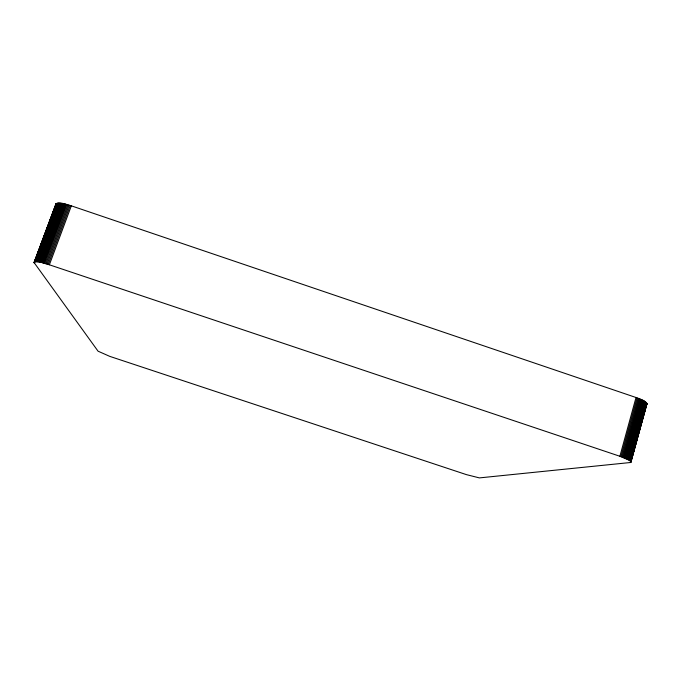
<?xml version="1.0" encoding="UTF-8"?>
<svg xmlns="http://www.w3.org/2000/svg" width="681" height="681" viewBox="0 0 681 681"><rect width="100%" height="100%" fill="white"/><g stroke="black" fill="none" stroke-linecap="round" stroke-linejoin="round"><path stroke-width="1.02" d="M646.941 403.927C645.171 399.968 639.638 399.219 636.02 397.508L71.335 205.841C66.525 204.777 60.635 201.533 55.927 203.951L34.067 262.534L98.055 351.183L109.803 356.384L466.451 474.64L479.398 477.9L630.666 462.493L646.941 403.927L646.695 404.352M631.091 462.058L629.567 460.399L645.528 401.901M630.002 460.679L645.937 402.233M630.359 460.952L646.286 402.556M630.649 461.207L646.558 402.863M630.393 462.586L631.772 457.513M632.326 455.478L633.16 452.431M633.713 450.405L634.547 447.357M636.48 440.241L637.314 437.193M639.808 428.06L640.634 425.012M642.575 417.896L643.409 414.848M630.87 461.454L646.763 403.152M631.015 461.675L646.89 403.424M630.878 462.365L646.95 403.688M629.567 460.399L619.889 456.27L636.02 397.508M620.944 456.636L637.067 397.866M621.966 456.994L638.08 398.24M622.953 457.36L639.05 398.615M623.898 457.717L639.978 398.989M624.8 458.083L640.864 399.364M625.652 458.432L641.706 399.738M626.452 458.781L642.489 400.113M627.192 459.122L643.222 400.488M627.882 459.462L643.885 400.854M628.503 459.786L644.498 401.211M629.074 460.092L645.043 401.56M34.05 262.33C38.706 260.363 44.597 263.836 49.381 264.79L619.889 456.27M55.927 203.951L56.038 205.066M43.584 263.028L64.882 203.968L42.503 262.747M44.452 257.512L63.912 203.747L41.439 262.491M43.397 257.256L62.975 203.559L40.349 262.245M39.26 262.032L61.247 203.279M40.102 262.194L62.09 203.406L42.06 256.958M40.988 262.381L62.975 203.559M41.916 262.602L63.912 203.747M42.894 262.849L64.882 203.968M43.899 263.113L65.895 204.215L45.542 257.793M44.946 263.402L66.934 204.487M46.027 263.717L68.006 204.794M47.125 264.058L69.096 205.117M48.249 264.415L70.211 205.466M49.381 264.79L71.335 205.841M34.067 262.534L56.08 203.738M34.152 262.772L56.302 203.551M34.705 261.768L56.591 203.398M34.314 263.028L37.259 255.171M38 253.204L42.043 242.402M42.784 240.436L43.89 237.49M44.989 234.536L46.095 231.591M49.041 223.734L50.888 218.822M53.092 212.932L55.672 206.054M35.046 261.7L56.949 203.27M35.455 261.657L57.374 203.176M35.931 261.649L57.868 203.108M36.476 261.666L58.421 203.083M37.08 261.717L59.043 203.083M37.753 261.793L59.724 203.117M38.477 261.896L60.456 203.176"/></g></svg>
